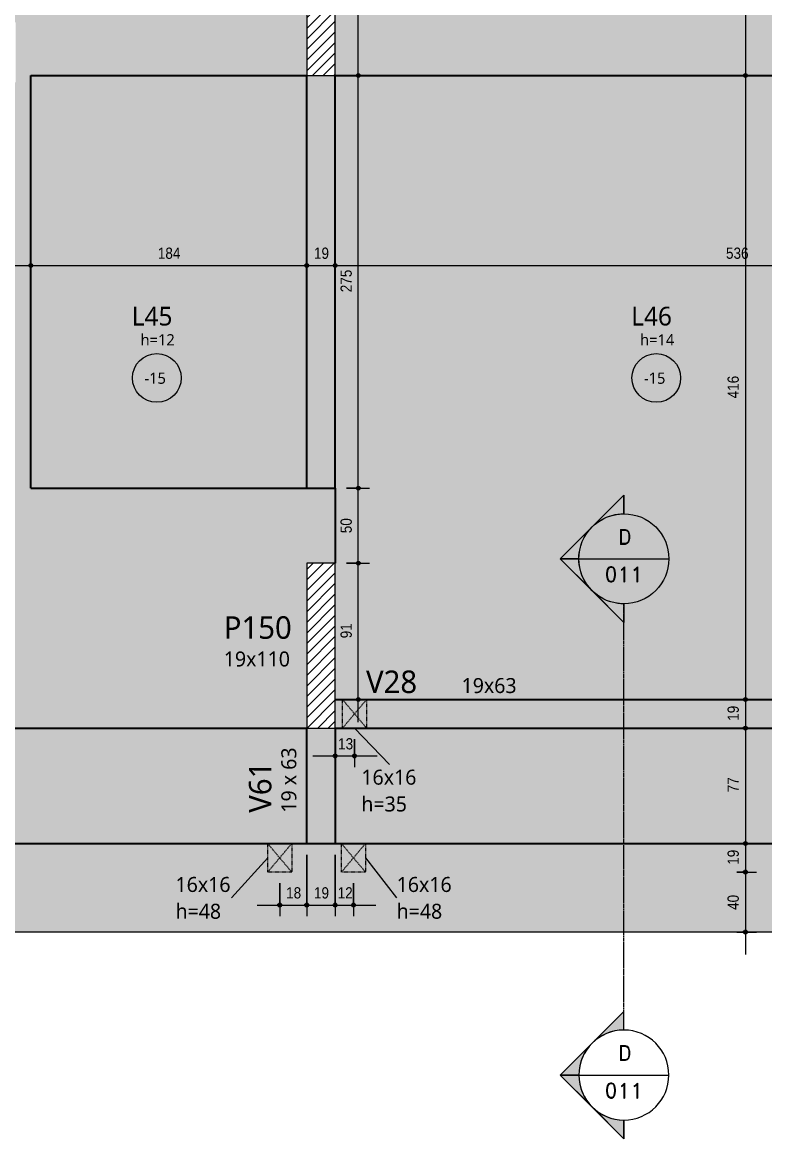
# Model space of a CAD drawing. Header units: centimetres. Extents: x -2136 to 34701, y -1430 to 84208.
# Drawn here: x 1044 to 1539, y -1430 to -686 of the extents above; entities that cross this region are included whole.
import ezdxf

# ---------------------------------------------------------------- set-up
doc = ezdxf.new("R2010")
doc.units = ezdxf.units.CM
doc.linetypes.add('Centro de 6 mm', pattern=[1.32, 0.6, -0.24, 0.24, -0.24])
doc.linetypes.add('Traço', pattern=[0.635, 0.3175, -0.3175])
for name, color, linetype, lineweight in [('A-ANNO-DIMS', 7, 'Continuous', 9), ('A-ANNO-DIMS-50', 7, 'Continuous', 9), ('A-DETL-GENF', 7, 'Continuous', 18), ('A-DETL-THIN', 7, 'Continuous', 18), ('A-FLOR', 7, 'Continuous', 18), ('A-FLOR-IDEN', 7, 'Continuous', 9), ('A-GENM', 7, 'Continuous', 18), ('A-GENM-HDLN', 7, 'Traço', 18), ('A-GENM-IDEN', 7, 'Continuous', 9), ('G-ANNO-SYMB', 7, 'Continuous', 9), ('S-BEAM', 7, 'Continuous', 18), ('S-BEAM-IDEN', 7, 'Continuous', 9), ('S-COLS-IDEN', 7, 'Continuous', 9)]:
    doc.layers.add(name, color=color, linetype=linetype, lineweight=lineweight)
doc.styles.add('Fira Sans_2', font='FiraSans-Regular.ttf', dxfattribs={"width": 0.9, "height": 7.5})
doc.styles.add('Gadugi', font='gadugi.ttf', dxfattribs={"height": 15})
doc.styles.add('Gadugi_1', font='gadugi.ttf', dxfattribs={"height": 10})
doc.styles.add('Gadugi_3', font='gadugi.ttf', dxfattribs={"height": 7.5})
doc.styles.add('Gadugi_4', font='gadugi.ttf', dxfattribs={"height": 12.5})
doc.styles.add('RomanD', font='romand__.ttf', dxfattribs={"height": 10})
doc.dimstyles.new('PED_R80_1_5mm_ACIMA_As_ESQ__R00', dxfattribs={"dimscale": 30.48, "dimtxt": 10.229846, "dimasz": 0.328084, "dimexe": 0.246063, "dimexo": 0.246063, "dimgap": 0.049213, "dimtad": 1, "dimdec": 1, "dimrnd": 0.5, "dimdsep": 46, "dimtxsty": 'Fira Sans_2', "dimblk1": 'DOTSMALL', "dimblk2": 'DOTSMALL', "dimsah": 1, "dimcen": 0.09, "dimdle": 0.492126, "dimazin": 0, "dimtfac": 1, "dimtdec": 4, "dimtix": 1, "dimtmove": 0, "dimatfit": 3, "dimfxl": 1, "dimtvp": 1, "dimtolj": 1, "dimtzin": 0, "dimarcsym": 2})
doc.dimstyles.new('PED_R80_1_5mm_ACIMA_As_ESQ__R00_3', dxfattribs={"dimscale": 30.48, "dimtxt": 10.229846, "dimasz": 0.328084, "dimexe": 0.246063, "dimexo": 0.246063, "dimgap": 0.049213, "dimtad": 1, "dimdec": 1, "dimrnd": 0.5, "dimdsep": 46, "dimtxsty": 'Fira Sans_2', "dimblk1": 'DOTSMALL', "dimblk2": 'DOTSMALL', "dimsah": 1, "dimcen": 0.09, "dimdle": 0.492126, "dimazin": 0, "dimtfac": 1, "dimtdec": 4, "dimtix": 1, "dimtmove": 0, "dimatfit": 3, "dimfxl": 1, "dimtvp": 1, "dimtolj": 1, "dimtzin": 0, "dimarcsym": 2})
doc.dimstyles.new('PED_R80_1_5mm_ACIMA_As_ESQ__R00_4', dxfattribs={"dimscale": 30.48, "dimtxt": 10.229846, "dimasz": 0.328084, "dimexe": 0.246063, "dimexo": 0.246063, "dimgap": 0.049213, "dimtad": 1, "dimdec": 1, "dimrnd": 0.5, "dimdsep": 46, "dimtxsty": 'Fira Sans_2', "dimblk1": 'DOTSMALL', "dimblk2": 'DOTSMALL', "dimsah": 1, "dimcen": 0.09, "dimdle": 0.492126, "dimazin": 0, "dimtfac": 1, "dimtdec": 4, "dimtix": 1, "dimtmove": 0, "dimatfit": 3, "dimfxl": 1, "dimtvp": 1, "dimtolj": 1, "dimtzin": 0, "dimarcsym": 2})
pattern_1 = [(45, (0, 0), (-3.535534, 3.535534), [])]

# ---------------------------------------------------------------- blocks, each defined once
blk = doc.blocks.new('PED_FURO_RETANGULAR_R04_2020 _INSTÂNCIA_ - FURO RET-V1-PL K 100 - FORMA DO 5º PAVIMENTO')
at = {"layer": 'A-GENM-HDLN'}
for p, q in [((-8, 9.5), (8, -9.5)), ((-8, -9.5), (8, 9.5)), ((-8, -9.5), (-8, 9.5)), ((-8, 9.5), (8, 9.5)), ((8, 9.5), (8, -9.5))]:
    blk.add_line(p, q, dxfattribs=at)
blk = doc.blocks.new('PED_FURO_RETANGULAR_R04_2020 _INSTÂNCIA_ - FURO RET-3728078-PL K 100 - FORMA DO 5º PAVIMENTO')
at = {"layer": 'A-GENM-HDLN'}
for p, q in [((-8, 9.5), (8, -9.5)), ((-8, -9.5), (8, 9.5)), ((-8, -9.5), (-8, 9.5)), ((8, 9.5), (8, -9.5))]:
    blk.add_line(p, q, dxfattribs=at)
blk = doc.blocks.new('PED_TAG_LAJE_R01 - TÍTULO_ESPESSURA_REBAIXO-2413107-PL K 100 - FORMA DO 5º PAVIMENTO')
at = {"layer": 'A-FLOR-IDEN'}
blk.add_circle((-0.046, -0.667), 0.325, dxfattribs=at)
blk = doc.blocks.new('Corte - M_Cabeça do corte - Preenchida-2060824-PL K 100 - FORMA DO 5º PAVIMENTO')
at = {"layer": 'G-ANNO-SYMB'}
h = blk.add_hatch(color=256, dxfattribs=at)
edge = h.paths.add_edge_path(flags=0)
edge.add_line((-0.6, 0.849), (-0.6, 0.6))
edge.add_arc((-0.6, 0), 0.6, 90, 135)
edge.add_line((-1.024, 0.424), (-0.6, 0.849))
h = blk.add_hatch(color=256, dxfattribs=at)
edge = h.paths.add_edge_path(flags=0)
edge.add_line((-0.6, 0.849), (-0.176, 0.424))
edge.add_arc((-0.6, 0), 0.6, 45, 90)
edge.add_line((-0.6, 0.6), (-0.6, 0.849))
h = blk.add_hatch(color=256, dxfattribs=at)
edge = h.paths.add_edge_path(flags=0)
edge.add_line((-1.449, 0), (-1.024, 0.424))
edge.add_arc((-0.6, 0), 0.6, 135, 180)
edge.add_line((-1.2, 0), (-1.449, 0))
h = blk.add_hatch(color=256, dxfattribs=at)
edge = h.paths.add_edge_path(flags=0)
edge.add_line((0.249, 0), (0, 0))
edge.add_arc((-0.6, 0), 0.6, 360, 405)
edge.add_line((-0.176, 0.424), (0.249, 0))
for p, q in [((-0.6, 0.849), (-1.449, 0)), ((-0.6, 0.849), (-1.024, 0.424)), ((-0.6, 0.849), (0.249, 0)), ((-0.6, 0.6), (-0.6, 0.849)), ((-0.6, 0.849), (-0.6, 0.6)), ((-0.176, 0.424), (-0.6, 0.849)), ((-1.024, 0.424), (-1.449, 0)), ((0.249, 0), (-0.176, 0.424)), ((-1.449, 0), (-1.2, 0)), ((0, 0), (0.249, 0)), ((-1.2, 0), (-1.449, 0)), ((0, 0), (0.249, 0))]:
    blk.add_line(p, q, dxfattribs=at)
for start, end in [(360, 180), (90, 135), (45, 90), (135, 180), (360, 45), (180, 360)]:
    blk.add_arc((-0.6, 0), 0.6, start, end, dxfattribs=at)
blk = doc.blocks.new('DIMBLOCK179-PL K 100 - FORMA DO 5º PAVIMENTO')
at = {"layer": 'A-ANNO-DIMS-50', "true_color": 0x000032}
h = blk.add_hatch(color=178, dxfattribs=at)
edge = h.paths.add_edge_path(flags=0)
edge.add_arc((1526, -561.25), 1.25, 0, 360)
h = blk.add_hatch(color=178, dxfattribs=at)
edge = h.paths.add_edge_path(flags=0)
edge.add_arc((1526, -721.25), 1.25, 0, 360)
at = {"layer": 'A-ANNO-DIMS-50', "color": 178, "true_color": 0x000032}
for p, q in [((1520.27, -561.25), (1533.5, -561.25)), ((1526, -561.25), (1520.27, -561.25)), ((1526, -561.25), (1526, -721.25)), ((1520.27, -721.25), (1533.5, -721.25)), ((1526, -721.25), (1520.27, -721.25))]:
    blk.add_line(p, q, dxfattribs=at)
for centre in [(1526, -561.25), (1526, -721.25)]:
    blk.add_circle(centre, 1.25, dxfattribs=at)
at = {"layer": 'A-ANNO-DIMS-50', "color": 0, "insert": (1514.12, -648.59), "char_height": 7.5, "width": 17.6268, "attachment_point": 1, "rotation": 90, "line_spacing_factor": 1.049215, "style": 'Fira Sans_2'}
blk.add_mtext('160', dxfattribs=at)
blk = doc.blocks.new('_DotSmall')
at = {"color": 0, "linetype": 'ByBlock', "const_width": 0.5}
blk.add_lwpolyline([(-0.0625, 0, 1), (0.0625, 0, 1)], format="xyb", close=True, dxfattribs=at)
blk = doc.blocks.new('DIMBLOCK180-PL K 100 - FORMA DO 5º PAVIMENTO')
at = {"layer": 'A-ANNO-DIMS-50', "true_color": 0x000032}
h = blk.add_hatch(color=178, dxfattribs=at)
edge = h.paths.add_edge_path(flags=0)
edge.add_arc((1526, -721.25), 1.25, 0, 360)
h = blk.add_hatch(color=178, dxfattribs=at)
edge = h.paths.add_edge_path(flags=0)
edge.add_arc((1526, -1137.25), 1.25, 0, 360)
at = {"layer": 'A-ANNO-DIMS-50', "color": 178, "true_color": 0x000032}
for p, q in [((1520.27, -721.25), (1533.5, -721.25)), ((1526, -721.25), (1520.27, -721.25)), ((1526, -721.25), (1526, -1137.25)), ((1520.27, -1137.25), (1533.5, -1137.25)), ((1526, -1137.25), (1520.27, -1137.25))]:
    blk.add_line(p, q, dxfattribs=at)
for centre in [(1526, -721.25), (1526, -1137.25)]:
    blk.add_circle(centre, 1.25, dxfattribs=at)
at = {"layer": 'A-ANNO-DIMS-50', "color": 0, "insert": (1514.12, -936.46), "char_height": 7.5, "width": 17.312, "attachment_point": 1, "rotation": 90, "line_spacing_factor": 1.049215, "style": 'Fira Sans_2'}
blk.add_mtext('416', dxfattribs=at)
blk = doc.blocks.new('DIMBLOCK181-PL K 100 - FORMA DO 5º PAVIMENTO')
at = {"layer": 'A-ANNO-DIMS-50', "true_color": 0x000032}
h = blk.add_hatch(color=178, dxfattribs=at)
edge = h.paths.add_edge_path(flags=0)
edge.add_arc((1526, -1137.25), 1.25, 0, 360)
h = blk.add_hatch(color=178, dxfattribs=at)
edge = h.paths.add_edge_path(flags=0)
edge.add_arc((1526, -1156.25), 1.25, 0, 360)
at = {"layer": 'A-ANNO-DIMS-50', "color": 178, "true_color": 0x000032}
for p, q in [((1520.27, -1137.25), (1533.5, -1137.25)), ((1526, -1137.25), (1520.27, -1137.25)), ((1526, -1137.25), (1526, -1156.25)), ((1520.27, -1156.25), (1533.5, -1156.25)), ((1526, -1156.25), (1520.27, -1156.25))]:
    blk.add_line(p, q, dxfattribs=at)
for centre in [(1526, -1137.25), (1526, -1156.25)]:
    blk.add_circle(centre, 1.25, dxfattribs=at)
at = {"layer": 'A-ANNO-DIMS-50', "color": 0, "insert": (1514.12, -1151.41), "char_height": 7.5, "width": 11.1741, "attachment_point": 1, "rotation": 90, "line_spacing_factor": 1.049215, "style": 'Fira Sans_2'}
blk.add_mtext('19', dxfattribs=at)
blk = doc.blocks.new('DIMBLOCK182-PL K 100 - FORMA DO 5º PAVIMENTO')
at = {"layer": 'A-ANNO-DIMS-50', "true_color": 0x000032}
h = blk.add_hatch(color=178, dxfattribs=at)
edge = h.paths.add_edge_path(flags=0)
edge.add_arc((1526, -1156.25), 1.25, 0, 360)
h = blk.add_hatch(color=178, dxfattribs=at)
edge = h.paths.add_edge_path(flags=0)
edge.add_arc((1526, -1233.25), 1.25, 0, 360)
at = {"layer": 'A-ANNO-DIMS-50', "color": 178, "true_color": 0x000032}
for p, q in [((1520.27, -1156.25), (1533.5, -1156.25)), ((1526, -1156.25), (1520.27, -1156.25)), ((1526, -1156.25), (1526, -1233.25)), ((1520.27, -1233.25), (1533.5, -1233.25)), ((1526, -1233.25), (1520.27, -1233.25))]:
    blk.add_line(p, q, dxfattribs=at)
for centre in [(1526, -1156.25), (1526, -1233.25)]:
    blk.add_circle(centre, 1.25, dxfattribs=at)
at = {"layer": 'A-ANNO-DIMS-50', "color": 0, "insert": (1514.12, -1199.08), "char_height": 7.5, "width": 10.3872, "attachment_point": 1, "rotation": 90, "line_spacing_factor": 1.049215, "style": 'Fira Sans_2'}
blk.add_mtext('77', dxfattribs=at)
blk = doc.blocks.new('DIMBLOCK183-PL K 100 - FORMA DO 5º PAVIMENTO')
at = {"layer": 'A-ANNO-DIMS-50', "true_color": 0x000032}
h = blk.add_hatch(color=178, dxfattribs=at)
edge = h.paths.add_edge_path(flags=0)
edge.add_arc((1526, -1233.25), 1.25, 0, 360)
h = blk.add_hatch(color=178, dxfattribs=at)
edge = h.paths.add_edge_path(flags=0)
edge.add_arc((1526, -1252.25), 1.25, 0, 360)
at = {"layer": 'A-ANNO-DIMS-50', "color": 178, "true_color": 0x000032}
for p, q in [((1520.27, -1233.25), (1533.5, -1233.25)), ((1526, -1233.25), (1520.27, -1233.25)), ((1526, -1233.25), (1526, -1252.25)), ((1520.27, -1252.25), (1533.5, -1252.25)), ((1526, -1252.25), (1520.27, -1252.25))]:
    blk.add_line(p, q, dxfattribs=at)
for centre in [(1526, -1233.25), (1526, -1252.25)]:
    blk.add_circle(centre, 1.25, dxfattribs=at)
at = {"layer": 'A-ANNO-DIMS-50', "color": 0, "insert": (1514.12, -1247.41), "char_height": 7.5, "width": 11.1741, "attachment_point": 1, "rotation": 90, "line_spacing_factor": 1.049215, "style": 'Fira Sans_2'}
blk.add_mtext('19', dxfattribs=at)
blk = doc.blocks.new('DIMBLOCK184-PL K 100 - FORMA DO 5º PAVIMENTO')
at = {"layer": 'A-ANNO-DIMS-50', "true_color": 0x000032}
h = blk.add_hatch(color=178, dxfattribs=at)
edge = h.paths.add_edge_path(flags=0)
edge.add_arc((1526, -1252.25), 1.25, 0, 360)
h = blk.add_hatch(color=178, dxfattribs=at)
edge = h.paths.add_edge_path(flags=0)
edge.add_arc((1526, -1292.25), 1.25, 0, 360)
at = {"layer": 'A-ANNO-DIMS-50', "color": 178, "true_color": 0x000032}
for p, q in [((1520.27, -1252.25), (1533.5, -1252.25)), ((1526, -1252.25), (1520.27, -1252.25)), ((1526, -1252.25), (1526, -1307.25)), ((1520.27, -1292.25), (1533.5, -1292.25)), ((1526, -1292.25), (1520.27, -1292.25))]:
    blk.add_line(p, q, dxfattribs=at)
for centre in [(1526, -1252.25), (1526, -1292.25)]:
    blk.add_circle(centre, 1.25, dxfattribs=at)
at = {"layer": 'A-ANNO-DIMS-50', "color": 0, "insert": (1514.12, -1277.5), "char_height": 7.5, "width": 12.5906, "attachment_point": 1, "rotation": 90, "line_spacing_factor": 1.049215, "style": 'Fira Sans_2'}
blk.add_mtext('40', dxfattribs=at)
blk = doc.blocks.new('DIMBLOCK185-PL K 100 - FORMA DO 5º PAVIMENTO')
at = {"layer": 'A-ANNO-DIMS-50', "true_color": 0x000032}
h = blk.add_hatch(color=178, dxfattribs=at)
edge = h.paths.add_edge_path(flags=0)
edge.add_arc((1267.93, -1046.25), 1.25, 0, 360)
h = blk.add_hatch(color=178, dxfattribs=at)
edge = h.paths.add_edge_path(flags=0)
edge.add_arc((1267.93, -1137.25), 1.25, 0, 360)
at = {"layer": 'A-ANNO-DIMS-50', "color": 178, "true_color": 0x000032}
for p, q in [((1260, -1046.25), (1275.43, -1046.25)), ((1267.93, -1046.25), (1260, -1046.25)), ((1267.93, -1152.25), (1267.93, -1046.25)), ((1273.67, -1137.25), (1260.43, -1137.25)), ((1267.93, -1137.25), (1273.67, -1137.25))]:
    blk.add_line(p, q, dxfattribs=at)
for centre in [(1267.93, -1046.25), (1267.93, -1137.25)]:
    blk.add_circle(centre, 1.25, dxfattribs=at)
at = {"layer": 'A-ANNO-DIMS-50', "color": 0, "insert": (1256.05, -1096.41), "char_height": 7.5, "width": 11.1741, "attachment_point": 1, "rotation": 90, "line_spacing_factor": 1.049215, "style": 'Fira Sans_2'}
blk.add_mtext('91', dxfattribs=at)
blk = doc.blocks.new('DIMBLOCK186-PL K 100 - FORMA DO 5º PAVIMENTO')
at = {"layer": 'A-ANNO-DIMS-50', "true_color": 0x000032}
h = blk.add_hatch(color=178, dxfattribs=at)
edge = h.paths.add_edge_path(flags=0)
edge.add_arc((1267.93, -996.25), 1.25, 0, 360)
h = blk.add_hatch(color=178, dxfattribs=at)
edge = h.paths.add_edge_path(flags=0)
edge.add_arc((1267.93, -1046.25), 1.25, 0, 360)
at = {"layer": 'A-ANNO-DIMS-50', "color": 178, "true_color": 0x000032}
for p, q in [((1260, -996.25), (1275.43, -996.25)), ((1267.93, -996.25), (1260, -996.25)), ((1267.93, -1046.25), (1267.93, -996.25)), ((1260, -1046.25), (1275.43, -1046.25)), ((1267.93, -1046.25), (1260, -1046.25))]:
    blk.add_line(p, q, dxfattribs=at)
for centre in [(1267.93, -996.25), (1267.93, -1046.25)]:
    blk.add_circle(centre, 1.25, dxfattribs=at)
at = {"layer": 'A-ANNO-DIMS-50', "color": 0, "insert": (1256.05, -1026.36), "char_height": 7.5, "width": 12.2758, "attachment_point": 1, "rotation": 90, "line_spacing_factor": 1.049215, "style": 'Fira Sans_2'}
blk.add_mtext('50', dxfattribs=at)
blk = doc.blocks.new('DIMBLOCK187-PL K 100 - FORMA DO 5º PAVIMENTO')
at = {"layer": 'A-ANNO-DIMS-50', "true_color": 0x000032}
h = blk.add_hatch(color=178, dxfattribs=at)
edge = h.paths.add_edge_path(flags=0)
edge.add_arc((1267.93, -721.25), 1.25, 0, 360)
h = blk.add_hatch(color=178, dxfattribs=at)
edge = h.paths.add_edge_path(flags=0)
edge.add_arc((1267.93, -996.25), 1.25, 0, 360)
at = {"layer": 'A-ANNO-DIMS-50', "color": 178, "true_color": 0x000032}
for p, q in [((1260, -721.25), (1275.43, -721.25)), ((1267.93, -721.25), (1260, -721.25)), ((1267.93, -996.25), (1267.93, -721.25)), ((1260, -996.25), (1275.43, -996.25)), ((1267.93, -996.25), (1260, -996.25))]:
    blk.add_line(p, q, dxfattribs=at)
for centre in [(1267.93, -721.25), (1267.93, -996.25)]:
    blk.add_circle(centre, 1.25, dxfattribs=at)
at = {"layer": 'A-ANNO-DIMS-50', "color": 0, "insert": (1256.05, -865.7), "char_height": 7.5, "width": 16.6825, "attachment_point": 1, "rotation": 90, "line_spacing_factor": 1.049215, "style": 'Fira Sans_2'}
blk.add_mtext('275', dxfattribs=at)
blk = doc.blocks.new('DIMBLOCK188-PL K 100 - FORMA DO 5º PAVIMENTO')
at = {"layer": 'A-ANNO-DIMS-50', "true_color": 0x000032}
h = blk.add_hatch(color=178, dxfattribs=at)
edge = h.paths.add_edge_path(flags=0)
edge.add_arc((1267.93, -561.25), 1.25, 0, 360)
h = blk.add_hatch(color=178, dxfattribs=at)
edge = h.paths.add_edge_path(flags=0)
edge.add_arc((1267.93, -721.25), 1.25, 0, 360)
at = {"layer": 'A-ANNO-DIMS-50', "color": 178, "true_color": 0x000032}
for p, q in [((1273.67, -561.25), (1260.43, -561.25)), ((1267.93, -721.25), (1267.93, -561.25)), ((1267.93, -561.25), (1273.67, -561.25)), ((1260, -721.25), (1275.43, -721.25)), ((1267.93, -721.25), (1260, -721.25))]:
    blk.add_line(p, q, dxfattribs=at)
for centre in [(1267.93, -561.25), (1267.93, -721.25)]:
    blk.add_circle(centre, 1.25, dxfattribs=at)
at = {"layer": 'A-ANNO-DIMS-50', "color": 0, "insert": (1256.05, -648.59), "char_height": 7.5, "width": 17.6268, "attachment_point": 1, "rotation": 90, "line_spacing_factor": 1.049215, "style": 'Fira Sans_2'}
blk.add_mtext('160', dxfattribs=at)
blk = doc.blocks.new('DIMBLOCK279-PL K 100 - FORMA DO 5º PAVIMENTO')
at = {"layer": 'A-ANNO-DIMS-50', "true_color": 0x000032}
h = blk.add_hatch(color=178, dxfattribs=at)
edge = h.paths.add_edge_path(flags=0)
edge.add_arc((1006.5, -847.8), 1.25, 0, 360)
h = blk.add_hatch(color=178, dxfattribs=at)
edge = h.paths.add_edge_path(flags=0)
edge.add_arc((1049.5, -847.8), 1.25, 0, 360)
at = {"layer": 'A-ANNO-DIMS-50', "color": 178, "true_color": 0x000032}
for p, q in [((1006.5, -853.54), (1006.5, -840.3)), ((1049.5, -853.54), (1049.5, -840.3)), ((1006.5, -847.8), (1049.5, -847.8)), ((1006.5, -847.8), (1006.5, -853.54)), ((1049.5, -847.8), (1049.5, -853.54))]:
    blk.add_line(p, q, dxfattribs=at)
for centre in [(1006.5, -847.8), (1049.5, -847.8)]:
    blk.add_circle(centre, 1.25, dxfattribs=at)
at = {"layer": 'A-ANNO-DIMS-50', "color": 0, "insert": (1023.02, -835.92), "char_height": 7.5, "width": 11.9611, "attachment_point": 1, "line_spacing_factor": 1.049215, "style": 'Fira Sans_2'}
blk.add_mtext('43', dxfattribs=at)
blk = doc.blocks.new('DIMBLOCK280-PL K 100 - FORMA DO 5º PAVIMENTO')
at = {"layer": 'A-ANNO-DIMS-50', "true_color": 0x000032}
h = blk.add_hatch(color=178, dxfattribs=at)
edge = h.paths.add_edge_path(flags=0)
edge.add_arc((1049.5, -847.8), 1.25, 0, 360)
h = blk.add_hatch(color=178, dxfattribs=at)
edge = h.paths.add_edge_path(flags=0)
edge.add_arc((1233.5, -847.8), 1.25, 0, 360)
at = {"layer": 'A-ANNO-DIMS-50', "color": 178, "true_color": 0x000032}
for p, q in [((1049.5, -853.54), (1049.5, -840.3)), ((1233.5, -853.54), (1233.5, -840.3)), ((1049.5, -847.8), (1233.5, -847.8)), ((1049.5, -847.8), (1049.5, -853.54)), ((1233.5, -847.8), (1233.5, -853.54))]:
    blk.add_line(p, q, dxfattribs=at)
for centre in [(1049.5, -847.8), (1233.5, -847.8)]:
    blk.add_circle(centre, 1.25, dxfattribs=at)
at = {"layer": 'A-ANNO-DIMS-50', "color": 0, "insert": (1134.22, -835.92), "char_height": 7.5, "width": 17.4694, "attachment_point": 1, "line_spacing_factor": 1.049215, "style": 'Fira Sans_2'}
blk.add_mtext('184', dxfattribs=at)
blk = doc.blocks.new('DIMBLOCK281-PL K 100 - FORMA DO 5º PAVIMENTO')
at = {"layer": 'A-ANNO-DIMS-50', "true_color": 0x000032}
h = blk.add_hatch(color=178, dxfattribs=at)
edge = h.paths.add_edge_path(flags=0)
edge.add_arc((1233.5, -847.8), 1.25, 0, 360)
h = blk.add_hatch(color=178, dxfattribs=at)
edge = h.paths.add_edge_path(flags=0)
edge.add_arc((1252.5, -847.8), 1.25, 0, 360)
at = {"layer": 'A-ANNO-DIMS-50', "color": 178, "true_color": 0x000032}
for p, q in [((1233.5, -853.54), (1233.5, -840.3)), ((1252.5, -853.54), (1252.5, -840.3)), ((1233.5, -847.8), (1252.5, -847.8)), ((1233.5, -847.8), (1233.5, -853.54)), ((1252.5, -847.8), (1252.5, -853.54))]:
    blk.add_line(p, q, dxfattribs=at)
for centre in [(1233.5, -847.8), (1252.5, -847.8)]:
    blk.add_circle(centre, 1.25, dxfattribs=at)
at = {"layer": 'A-ANNO-DIMS-50', "color": 0, "insert": (1238.34, -835.92), "char_height": 7.5, "width": 11.1741, "attachment_point": 1, "line_spacing_factor": 1.049215, "style": 'Fira Sans_2'}
blk.add_mtext('19', dxfattribs=at)
blk = doc.blocks.new('DIMBLOCK282-PL K 100 - FORMA DO 5º PAVIMENTO')
at = {"layer": 'A-ANNO-DIMS-50', "true_color": 0x000032}
h = blk.add_hatch(color=178, dxfattribs=at)
edge = h.paths.add_edge_path(flags=0)
edge.add_arc((1252.5, -847.8), 1.25, 0, 360)
h = blk.add_hatch(color=178, dxfattribs=at)
edge = h.paths.add_edge_path(flags=0)
edge.add_arc((1788.5, -847.8), 1.25, 0, 360)
at = {"layer": 'A-ANNO-DIMS-50', "color": 178, "true_color": 0x000032}
for p, q in [((1252.5, -853.54), (1252.5, -840.3)), ((1788.5, -853.54), (1788.5, -840.3)), ((1252.5, -847.8), (1788.5, -847.8)), ((1252.5, -847.8), (1252.5, -853.54)), ((1788.5, -847.8), (1788.5, -853.54))]:
    blk.add_line(p, q, dxfattribs=at)
for centre in [(1252.5, -847.8), (1788.5, -847.8)]:
    blk.add_circle(centre, 1.25, dxfattribs=at)
at = {"layer": 'A-ANNO-DIMS-50', "color": 0, "insert": (1513.09, -835.92), "char_height": 7.5, "width": 17.7842, "attachment_point": 1, "line_spacing_factor": 1.049215, "style": 'Fira Sans_2'}
blk.add_mtext('536', dxfattribs=at)
blk = doc.blocks.new('DIMBLOCK565-PL K 100 - FORMA DO 5º PAVIMENTO')
at = {"layer": 'A-ANNO-DIMS-50', "true_color": 0x000032}
h = blk.add_hatch(color=178, dxfattribs=at)
edge = h.paths.add_edge_path(flags=0)
edge.add_arc((1215.5, -1274.25), 1.25, 0, 360)
h = blk.add_hatch(color=178, dxfattribs=at)
edge = h.paths.add_edge_path(flags=0)
edge.add_arc((1233.5, -1274.25), 1.25, 0, 360)
at = {"layer": 'A-ANNO-DIMS-50', "color": 178, "true_color": 0x000032}
for p, q in [((1233.5, -1240.75), (1233.5, -1281.75)), ((1233.5, -1274.25), (1233.5, -1240.75)), ((1215.5, -1259.75), (1215.5, -1281.75)), ((1215.5, -1274.25), (1215.5, -1259.75)), ((1200.5, -1274.25), (1233.5, -1274.25))]:
    blk.add_line(p, q, dxfattribs=at)
for centre in [(1215.5, -1274.25), (1233.5, -1274.25)]:
    blk.add_circle(centre, 1.25, dxfattribs=at)
at = {"layer": 'A-ANNO-DIMS-50', "color": 0, "insert": (1219.78, -1262.36), "char_height": 7.5, "width": 11.3315, "attachment_point": 1, "line_spacing_factor": 1.049215, "style": 'Fira Sans_2'}
blk.add_mtext('18', dxfattribs=at)
blk = doc.blocks.new('DIMBLOCK566-PL K 100 - FORMA DO 5º PAVIMENTO')
at = {"layer": 'A-ANNO-DIMS-50', "true_color": 0x000032}
h = blk.add_hatch(color=178, dxfattribs=at)
edge = h.paths.add_edge_path(flags=0)
edge.add_arc((1233.5, -1274.25), 1.25, 0, 360)
h = blk.add_hatch(color=178, dxfattribs=at)
edge = h.paths.add_edge_path(flags=0)
edge.add_arc((1252.5, -1274.25), 1.25, 0, 360)
at = {"layer": 'A-ANNO-DIMS-50', "color": 178, "true_color": 0x000032}
for p, q in [((1233.5, -1240.75), (1233.5, -1281.75)), ((1233.5, -1274.25), (1233.5, -1240.75)), ((1252.5, -1240.75), (1252.5, -1281.75)), ((1252.5, -1274.25), (1252.5, -1240.75)), ((1233.5, -1274.25), (1252.5, -1274.25))]:
    blk.add_line(p, q, dxfattribs=at)
for centre in [(1233.5, -1274.25), (1252.5, -1274.25)]:
    blk.add_circle(centre, 1.25, dxfattribs=at)
at = {"layer": 'A-ANNO-DIMS-50', "color": 0, "insert": (1238.34, -1262.36), "char_height": 7.5, "width": 11.1741, "attachment_point": 1, "line_spacing_factor": 1.049215, "style": 'Fira Sans_2'}
blk.add_mtext('19', dxfattribs=at)
blk = doc.blocks.new('DIMBLOCK567-PL K 100 - FORMA DO 5º PAVIMENTO')
at = {"layer": 'A-ANNO-DIMS-50', "true_color": 0x000032}
h = blk.add_hatch(color=178, dxfattribs=at)
edge = h.paths.add_edge_path(flags=0)
edge.add_arc((1252.5, -1274.25), 1.25, 0, 360)
h = blk.add_hatch(color=178, dxfattribs=at)
edge = h.paths.add_edge_path(flags=0)
edge.add_arc((1264.68, -1274.25), 1.25, 0, 360)
at = {"layer": 'A-ANNO-DIMS-50', "color": 178, "true_color": 0x000032}
for p, q in [((1252.5, -1240.75), (1252.5, -1281.75)), ((1252.5, -1274.25), (1252.5, -1240.75)), ((1264.68, -1259.75), (1264.68, -1281.75)), ((1264.68, -1274.25), (1264.68, -1259.75)), ((1252.5, -1274.25), (1279.68, -1274.25))]:
    blk.add_line(p, q, dxfattribs=at)
for centre in [(1252.5, -1274.25), (1264.68, -1274.25)]:
    blk.add_circle(centre, 1.25, dxfattribs=at)
at = {"layer": 'A-ANNO-DIMS-50', "color": 0, "insert": (1254.13, -1262.36), "char_height": 7.5, "width": 10.702, "attachment_point": 1, "line_spacing_factor": 1.049215, "style": 'Fira Sans_2'}
blk.add_mtext('12', dxfattribs=at)
blk = doc.blocks.new('DIMBLOCK568-PL K 100 - FORMA DO 5º PAVIMENTO')
at = {"layer": 'A-ANNO-DIMS-50', "true_color": 0x000032}
h = blk.add_hatch(color=178, dxfattribs=at)
edge = h.paths.add_edge_path(flags=0)
edge.add_arc((1252.5, -1174.87), 1.25, 0, 360)
h = blk.add_hatch(color=178, dxfattribs=at)
edge = h.paths.add_edge_path(flags=0)
edge.add_arc((1265.41, -1174.87), 1.25, 0, 360)
at = {"layer": 'A-ANNO-DIMS-50', "color": 178, "true_color": 0x000032}
for p, q in [((1252.5, -1180.6), (1252.5, -1167.37)), ((1265.41, -1163.75), (1265.41, -1182.37)), ((1265.41, -1174.87), (1265.41, -1163.75)), ((1237.5, -1174.87), (1280.41, -1174.87)), ((1252.5, -1174.87), (1252.5, -1180.6))]:
    blk.add_line(p, q, dxfattribs=at)
for centre in [(1252.5, -1174.87), (1265.41, -1174.87)]:
    blk.add_circle(centre, 1.25, dxfattribs=at)
at = {"layer": 'A-ANNO-DIMS-50', "color": 0, "insert": (1254.43, -1162.99), "char_height": 7.5, "width": 10.8594, "attachment_point": 1, "line_spacing_factor": 1.049215, "style": 'Fira Sans_2'}
blk.add_mtext('13', dxfattribs=at)

msp = doc.modelspace()

# ---------------------------------------------------------------- hatches: boundary and pattern name
at = {"layer": 'A-DETL-GENF', "true_color": 0x808080}
h = msp.add_hatch(dxfattribs=at)
h.set_pattern_fill('FP_1', color=8, style=0, pattern_type=2)
h.set_pattern_definition(pattern_1)
h.paths.add_polyline_path([(1252.5, -721.25), (1252.5, -561.25), (1233.5, -561.25), (1233.5, -721.25)], flags=0)
h = msp.add_hatch(dxfattribs=at)
h.set_pattern_fill('FP_1', color=8, style=0, pattern_type=2)
h.set_pattern_definition(pattern_1)
h.paths.add_polyline_path([(1252.5, -1156.25), (1252.5, -1046.25), (1233.5, -1046.25), (1233.5, -1156.25)], flags=0)
at = {"layer": 'A-FLOR', "true_color": 0xfcd5b4}
for points in [[(1076.55, -996.25), (1233.5, -996.25), (1233.5, -721.25), (1049.5, -721.25), (1049.5, -996.25)], [(1257.41, -1137.25), (1788.5, -1137.25), (1788.5, -721.25), (1252.5, -721.25), (1252.5, -1137.25)], [(1233.5, -1233.25), (1233.5, -1156.25), (542.5, -1156.25), (542.5, -1233.25), (1076.55, -1233.25)], [(1629.73, -1233.25), (1788.5, -1233.25), (1788.5, -1156.25), (1252.5, -1156.25), (1252.5, -1233.25), (1567.27, -1233.25)]]:
    msp.add_hatch(color=254, dxfattribs=at).paths.add_polyline_path(points, flags=0)
at = {"layer": 'A-FLOR', "true_color": 0xe6b8b7}
msp.add_hatch(color=9, dxfattribs=at).paths.add_polyline_path([(-541.5, -1292.25), (1943.5, -1292.25), (1943.5, -1252.25), (-541.5, -1252.25)], flags=0)
at = {"layer": 'S-BEAM', "true_color": 0xfcd5b4}
for points in [[(969.5, -721.25), (979.5, -721.25), (979.5, -685.75), (1039.5, -685.75), (1039.5, -721.25), (1233.5, -721.25), (1233.5, -561.25), (542.5, -561.25), (542.5, -681.25), (523.5, -681.25), (523.5, -561.25), (187.5, -561.25), (187.5, -721.25), (928.5, -721.25)], [(1281.7, -721.25), (1943.5, -721.25), (1943.5, -561.25), (1252.5, -561.25), (1252.5, -721.25)], [(1049.5, -996.25), (1049.5, -721.25), (1039.5, -721.25), (1039.5, -725.75), (979.5, -725.75), (979.5, -721.25), (969.5, -721.25), (969.5, -996.25), (973.97, -996.25)], [(1233.5, -996.25), (1252.5, -996.25), (1252.5, -721.25), (1233.5, -721.25), (1233.5, -878.55)], [(1076.55, -1156.25), (1233.5, -1156.25), (1233.5, -1046.25), (1252.5, -1046.25), (1252.5, -996.25), (928.5, -996.25), (928.5, -1133.5), (897.5, -1133.5), (897.5, -1156.25)], [(1252.5, -1156.25), (1788.5, -1156.25), (1788.5, -1137.25), (1252.5, -1137.25)], [(1233.5, -1233.25), (1252.5, -1233.25), (1252.5, -1156.25), (1233.5, -1156.25)]]:
    msp.add_hatch(color=254, dxfattribs=at).paths.add_polyline_path(points, flags=0)
at = {"layer": 'S-BEAM', "true_color": 0x00bcb8}
msp.add_hatch(color=132, dxfattribs=at).paths.add_polyline_path([(50.77, -1252.25), (1807.5, -1252.25), (1807.5, -1233.25), (-1806.5, -1233.25), (-1806.5, -1252.25), (-541.5, -1252.25)], flags=0)

# ---------------------------------------------------------------- linework, layer by layer
at = {"layer": 'A-DETL-THIN'}
for p, q in [((1233.5, -561.25), (1233.5, -721.25)), ((1252.5, -721.25), (1252.5, -561.25)), ((1233.5, -721.25), (1252.5, -721.25)), ((1233.5, -1046.25), (1233.5, -1156.25)), ((1252.5, -1046.25), (1233.5, -1046.25)), ((1252.5, -1156.25), (1252.5, -1046.25)), ((1233.5, -1156.25), (1252.5, -1156.25))]:
    msp.add_line(p, q, dxfattribs=at)
at = {"layer": 'A-FLOR'}
msp.add_line((1943.5, -1292.25), (-541.5, -1292.25), dxfattribs=at)
at = {"layer": 'A-GENM-IDEN'}
for p, q in [((1265.41, -1156.25), (1288.65, -1180.44)), ((1207.5, -1242.75), (1183.42, -1269.35)), ((1272.68, -1242.75), (1293.47, -1269.35))]:
    msp.add_line(p, q, dxfattribs=at)
at = {"layer": 'G-ANNO-SYMB'}
for p, q in [((1415, -1043.4), (1475, -1043.4)), ((1415, -1387.57), (1475, -1387.57))]:
    msp.add_line(p, q, dxfattribs=at)
at = {"layer": 'G-ANNO-SYMB', "linetype": 'Centro de 6 mm'}
msp.add_line((1445, -1357.57), (1445, -1073.4), dxfattribs=at)
at = {"layer": 'S-BEAM', "lineweight": 25}
for p, q in [((1049.5, -721.25), (1233.5, -721.25)), ((1049.5, -996.25), (1049.5, -721.25)), ((1233.5, -996.25), (1233.5, -721.25)), ((1252.5, -996.25), (1252.5, -721.25)), ((1252.5, -721.25), (1943.5, -721.25)), ((1049.5, -996.25), (1252.5, -996.25)), ((1252.5, -996.25), (1252.5, -1046.25)), ((1252.5, -1137.25), (1788.5, -1137.25)), ((897.5, -1156.25), (1233.5, -1156.25)), ((1233.5, -1233.25), (1233.5, -1156.25)), ((1252.5, -1156.25), (1252.5, -1233.25)), ((1252.5, -1156.25), (1788.5, -1156.25)), ((-1806.5, -1233.25), (1807.5, -1233.25))]:
    msp.add_line(p, q, dxfattribs=at)

# ---------------------------------------------------------------- block references
at = {"layer": 'A-FLOR-IDEN', "xscale": 49.99999999999998, "yscale": 49.99999999999998, "zscale": 49.99999999999998}
for p in [(1135.86, -889.47), (1468.91, -889.47)]:
    msp.add_blockref('PED_TAG_LAJE_R01 - TÍTULO_ESPESSURA_REBAIXO-2413107-PL K 100 - FORMA DO 5º PAVIMENTO', p, dxfattribs=at)
at = {"layer": 'A-GENM', "linetype": 'Traço', "rotation": 180}
for name, p in [('PED_FURO_RETANGULAR_R04_2020 _INSTÂNCIA_ - FURO RET-3728078-PL K 100 - FORMA DO 5º PAVIMENTO', (1265.41, -1146.75)), ('PED_FURO_RETANGULAR_R04_2020 _INSTÂNCIA_ - FURO RET-V1-PL K 100 - FORMA DO 5º PAVIMENTO', (1215.5, -1242.75)), ('PED_FURO_RETANGULAR_R04_2020 _INSTÂNCIA_ - FURO RET-V1-PL K 100 - FORMA DO 5º PAVIMENTO', (1264.68, -1242.75))]:
    msp.add_blockref(name, p, dxfattribs=at)
at = {"layer": 'G-ANNO-SYMB', "extrusion": (0, 0, -1), "xscale": 49.99999999999998, "yscale": 49.99999999999998, "zscale": 49.99999999999998, "rotation": 270.0000000000002}
msp.add_blockref('Corte - M_Cabeça do corte - Preenchida-2060824-PL K 100 - FORMA DO 5º PAVIMENTO', (-1445, -1073.4), dxfattribs=at)
at = {"layer": 'G-ANNO-SYMB', "xscale": 49.99999999999998, "yscale": 49.99999999999998, "zscale": 49.99999999999998, "rotation": 90}
msp.add_blockref('Corte - M_Cabeça do corte - Preenchida-2060824-PL K 100 - FORMA DO 5º PAVIMENTO', (1445, -1357.57), dxfattribs=at)

# ---------------------------------------------------------------- texts
at = {"layer": 'A-FLOR-IDEN', "attachment_point": 1}
for s, insert, char_height, width, style in [('L45', (1116.84, -875.38), 12.5, 33.27, 'Gadugi_4'), ('L46', (1449.88, -875.38), 12.5, 33.27, 'Gadugi_4'), ('h=12', (1122.73, -893.66), 7.5, 29.6624, 'Gadugi_3'), ('h=14', (1455.78, -893.66), 7.5, 29.6624, 'Gadugi_3'), ('-15', (1125.32, -919.23), 7.5, 18.8397, 'Gadugi_3'), ('-15', (1458.37, -919.23), 7.5, 18.8397, 'Gadugi_3')]:
    msp.add_mtext(s, dxfattribs=dict(at, insert=insert, char_height=char_height, width=width, style=style))
at = {"layer": 'A-GENM-IDEN', "char_height": 10, "attachment_point": 1, "style": 'Gadugi_1'}
for s, insert, width in [('16x16', (1269.95, -1184), 44.8945), ('h=35', (1269.95, -1201.86), 39.6835), ('16x16', (1146.02, -1255.53), 44.8945), ('16x16', (1293.47, -1255.53), 44.8945), ('h=48', (1146.02, -1273.39), 39.6835), ('h=48', (1293.47, -1273.39), 39.6835)]:
    msp.add_mtext(s, dxfattribs=dict(at, insert=insert, width=width))
at = {"layer": 'G-ANNO-SYMB', "char_height": 10, "attachment_point": 1, "style": 'RomanD'}
for s, insert, width in [('D', (1441.12, -1023.77), 12.0253), ('011', (1432.19, -1048.72), 33.6709), ('D', (1441.12, -1367.95), 12.0253), ('011', (1432.19, -1392.89), 33.6709)]:
    msp.add_mtext(s, dxfattribs=dict(at, insert=insert, width=width))
at = {"layer": 'S-BEAM-IDEN', "attachment_point": 1}
for s, insert, char_height, width, style in [('V28', (1273.06, -1117.9), 15, 44.0928, 'Gadugi'), ('19x63', (1336.77, -1122.91), 10, 44.8945, 'Gadugi_1')]:
    msp.add_mtext(s, dxfattribs=dict(at, insert=insert, char_height=char_height, width=width, style=style))
at = {"layer": 'S-BEAM-IDEN', "attachment_point": 1, "rotation": 90}
for s, insert, char_height, width, style in [('19 x 63', (1216.57, -1212.66), 10, 54.5147, 'Gadugi_1'), ('V61', (1194.96, -1212.71), 15, 44.0928, 'Gadugi')]:
    msp.add_mtext(s, dxfattribs=dict(at, insert=insert, char_height=char_height, width=width, style=style))
at = {"layer": 'S-COLS-IDEN', "attachment_point": 1}
for s, insert, char_height, width, style in [('P150', (1178.19, -1081.73), 15, 56.519, 'Gadugi'), ('19x110', (1178.19, -1105.19), 10, 54.1139, 'Gadugi_1')]:
    msp.add_mtext(s, dxfattribs=dict(at, insert=insert, char_height=char_height, width=width, style=style))

# ---------------------------------------------------------------- dimensions: what is measured, and where the dimension line sits
at = {"layer": 'A-ANNO-DIMS', "color": 178, "true_color": 0x000032}
for base, p1, p2, override, picture, middle in [((1267.93, -561.25), (1252.5, -721.25), (1266.17, -561.25), {"dimpost": '<>', "dimfxl": 160.582508}, 'DIMBLOCK188-PL K 100 - FORMA DO 5º PAVIMENTO', (1262.62, -641.25)), ((1526, -721.25), (1527.77, -561.25), (1527.77, -721.25), {"dimpost": '<>', "dimfxl": 160}, 'DIMBLOCK179-PL K 100 - FORMA DO 5º PAVIMENTO', (1520.69, -641.25)), ((1267.93, -721.25), (1252.5, -996.25), (1252.5, -721.25), {"dimpost": '<>', "dimfxl": 275}, 'DIMBLOCK187-PL K 100 - FORMA DO 5º PAVIMENTO', (1262.62, -858.75)), ((1526, -1137.25), (1527.77, -721.25), (1527.77, -1137.25), {"dimpost": '<>', "dimfxl": 416}, 'DIMBLOCK180-PL K 100 - FORMA DO 5º PAVIMENTO', (1520.69, -929.25)), ((1267.93, -996.25), (1252.5, -1046.25), (1252.5, -996.25), {"dimpost": '<>', "dimfxl": 50}, 'DIMBLOCK186-PL K 100 - FORMA DO 5º PAVIMENTO', (1262.62, -1021.25)), ((1267.93, -1046.25), (1266.17, -1137.25), (1252.5, -1046.25), {"dimpost": '<>', "dimfxl": 92.020334}, 'DIMBLOCK185-PL K 100 - FORMA DO 5º PAVIMENTO', (1262.56, -1091.75)), ((1526, -1156.25), (1527.77, -1137.25), (1527.77, -1156.25), {"dimpost": '<>', "dimfxl": 19}, 'DIMBLOCK181-PL K 100 - FORMA DO 5º PAVIMENTO', (1520.63, -1146.75)), ((1526, -1233.25), (1527.77, -1156.25), (1527.77, -1233.25), {"dimpost": '<>', "dimfxl": 77}, 'DIMBLOCK182-PL K 100 - FORMA DO 5º PAVIMENTO', (1520.7, -1194.75)), ((1526, -1252.25), (1527.77, -1233.25), (1527.77, -1252.25), {"dimpost": '<>', "dimfxl": 19}, 'DIMBLOCK183-PL K 100 - FORMA DO 5º PAVIMENTO', (1520.63, -1242.75)), ((1526, -1292.25), (1527.77, -1252.25), (1527.77, -1292.25), {"dimpost": '<>', "dimfxl": 40}, 'DIMBLOCK184-PL K 100 - FORMA DO 5º PAVIMENTO', (1520.69, -1272.25))]:
    dim = msp.add_linear_dim(base=base, p1=p1, p2=p2, angle=90, dimstyle='PED_R80_1_5mm_ACIMA_As_ESQ__R00', override=override, dxfattribs=at)
    dim.commit()
    dim.dimension.update_dxf_attribs({"geometry": picture, "text_midpoint": middle})
for base, p1, p2, dimstyle, override, picture, middle in [((1049.5, -847.8), (1006.5, -846.04), (1049.5, -846.04), 'PED_R80_1_5mm_ACIMA_As_ESQ__R00', {"dimpost": '<>', "dimfxl": 42.999956}, 'DIMBLOCK279-PL K 100 - FORMA DO 5º PAVIMENTO', (1028, -842.49)), ((1233.5, -847.8), (1049.5, -846.04), (1233.5, -846.04), 'PED_R80_1_5mm_ACIMA_As_ESQ__R00', {"dimpost": '<>', "dimfxl": 184}, 'DIMBLOCK280-PL K 100 - FORMA DO 5º PAVIMENTO', (1141.5, -842.49)), ((1252.5, -847.8), (1233.5, -846.04), (1252.5, -846.04), 'PED_R80_1_5mm_ACIMA_As_ESQ__R00_3', {"dimpost": '<>', "dimfxl": 19}, 'DIMBLOCK281-PL K 100 - FORMA DO 5º PAVIMENTO', (1243, -842.43)), ((1788.5, -847.8), (1252.5, -846.04), (1788.5, -846.04), 'PED_R80_1_5mm_ACIMA_As_ESQ__R00_3', {"dimpost": '<>', "dimfxl": 536.000044}, 'DIMBLOCK282-PL K 100 - FORMA DO 5º PAVIMENTO', (1520.5, -842.49)), ((1265.41, -1174.87), (1252.5, -1173.1), (1265.41, -1156.25), 'PED_R80_1_5mm_ACIMA_As_ESQ__R00_4', {"dimpost": '<>', "dimfxl": 21.229557}, 'DIMBLOCK568-PL K 100 - FORMA DO 5º PAVIMENTO', (1258.95, -1169.56)), ((1233.5, -1274.25), (1215.5, -1252.25), (1233.5, -1233.25), 'PED_R80_1_5mm_ACIMA_As_ESQ__R00_4', {"dimpost": '<>', "dimfxl": 26.171965}, 'DIMBLOCK565-PL K 100 - FORMA DO 5º PAVIMENTO', (1224.5, -1268.93)), ((1252.5, -1274.25), (1233.5, -1233.25), (1252.5, -1233.25), 'PED_R80_1_5mm_ACIMA_As_ESQ__R00_4', {"dimpost": '<>', "dimfxl": 19}, 'DIMBLOCK566-PL K 100 - FORMA DO 5º PAVIMENTO', (1243, -1268.88)), ((1264.68, -1274.25), (1252.5, -1233.25), (1264.68, -1252.25), 'PED_R80_1_5mm_ACIMA_As_ESQ__R00_4', {"dimpost": '<>', "dimfxl": 22.568621}, 'DIMBLOCK567-PL K 100 - FORMA DO 5º PAVIMENTO', (1258.59, -1269))]:
    dim = msp.add_linear_dim(base=base, p1=p1, p2=p2, dimstyle=dimstyle, override=override, dxfattribs=at)
    dim.commit()
    dim.dimension.update_dxf_attribs({"geometry": picture, "text_midpoint": middle})

doc.saveas('drawing.dxf')
